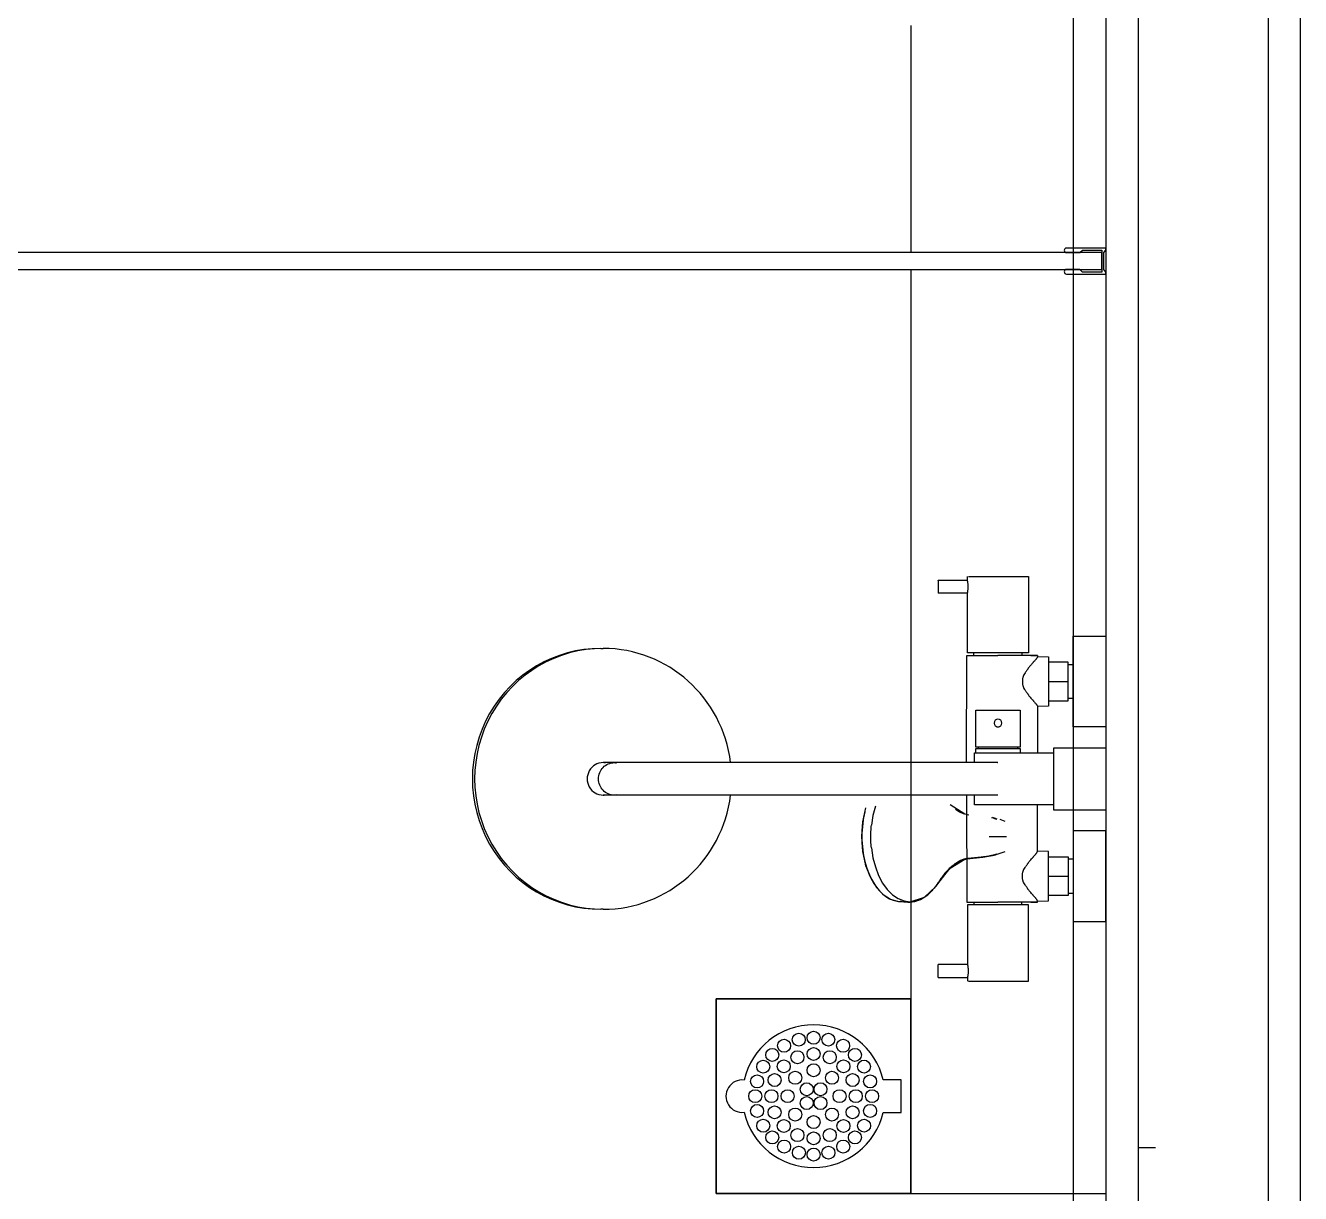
# Model space of a CAD drawing. Header units: millimetres. Extents: x -145636 to 131102, y -135903 to -7470.
# Drawn here: x 26813 to 27795, y -115773 to -114873 of the extents above; entities that cross this region are included whole.
import ezdxf

# ---------------------------------------------------------------- set-up
doc = ezdxf.new("R2010")
doc.units = ezdxf.units.MM
doc.layers.add('M_ARCHI', color=8, linetype='Continuous')

# ---------------------------------------------------------------- blocks, each defined once
blk = doc.blocks.new('RF Archi 21.10.2024')
at = {"layer": 'M_ARCHI', "color": 8}
for p, q in [((-138786.01, -25375.17), (-138786.01, -138100.96)), ((-138636.01, -126778.47), (-138636.01, -134028.47)), ((-138636.01, -126778.47), (-138636.01, -134028.47)), ((-138611.01, -134028.47), (-138611.01, -126778.47)), ((-138761.01, -129953.47), (-138761.01, -133253.47)), ((-138736.01, -129953.47), (-138736.01, -133278.47)), ((-138761.01, -131449.97), (-138791.26, -131449.97)), ((-138761.01, -131451.47), (-138761.01, -131449.97)), ((-138764.01, -131453.47), (-140545.01, -131453.47)), ((-138791.26, -131453.47), (-138781.01, -131453.47)), ((-138781.01, -131453.47), (-138779.01, -131451.47)), ((-138779.01, -131451.47), (-138764.01, -131451.47)), ((-138764.01, -131451.47), (-138764.01, -131468.47)), ((-138764.01, -131466.47), (-138764.01, -131453.47)), ((-138762.51, -131453.47), (-138761.01, -131451.47)), ((-138762.51, -131466.47), (-138762.51, -131453.47)), ((-140545.01, -131466.47), (-138764.01, -131466.47)), ((-138781.01, -131466.47), (-138791.26, -131466.47)), ((-138791.26, -131469.97), (-138761.01, -131469.97)), ((-138779.01, -131468.47), (-138781.01, -131466.47)), ((-138764.01, -131468.47), (-138779.01, -131468.47)), ((-138761.01, -131468.47), (-138762.51, -131466.47)), ((-138761.01, -131469.97), (-138761.01, -131468.47)), ((-138867.51, -131705.97), (-138867.51, -131702.97)), ((-138866.7, -131702.97), (-138844.01, -131702.97)), ((-138844.01, -131702.97), (-138820.51, -131702.97)), ((-138820.51, -131702.97), (-138820.51, -131761.97)), ((-138890.01, -131705.97), (-138890.01, -131715.97)), ((-138890.01, -131706.14), (-138890.01, -131705.97)), ((-138890.01, -131705.97), (-138890.01, -131706.14)), ((-138890.01, -131706.14), (-138890.01, -131705.97)), ((-138890.01, -131705.97), (-138867.51, -131705.97)), ((-138890.01, -131715.97), (-138890.01, -131715.8)), ((-138890.01, -131715.8), (-138890.01, -131715.97)), ((-138890.01, -131715.97), (-138890.01, -131715.8)), ((-138867.51, -131715.97), (-138890.01, -131715.97)), ((-138867.51, -131761.97), (-138867.51, -131715.97)), ((-138786.01, -131818.97), (-138786.01, -131748.97)), ((-138786.01, -131748.97), (-138761.01, -131748.97)), ((-138761.01, -131748.97), (-138761.01, -131818.97)), ((-139149.86, -131758.47), (-139148.13, -131758.47)), ((-138868.3, -131846.47), (-138868.01, -131763.97)), ((-138868.01, -131763.97), (-138844.01, -131763.97)), ((-138844.01, -131761.97), (-138867.51, -131761.97)), ((-138862.51, -131763.97), (-138862.51, -131761.97)), ((-138820.51, -131761.97), (-138844.01, -131761.97)), ((-138825.51, -131761.97), (-138825.51, -131763.97)), ((-138813.51, -131763.97), (-138813.51, -131764.75)), ((-138813.51, -131764.75), (-138805.01, -131764.97)), ((-138805.01, -131764.97), (-138805.01, -131802.97)), ((-138790.01, -131768.97), (-138805.01, -131768.97)), ((-138790.01, -131783.97), (-138790.01, -131768.97)), ((-138790.01, -131770.97), (-138786.01, -131770.97)), ((-138805.01, -131783.97), (-138790.01, -131783.97)), ((-138790.01, -131798.97), (-138790.01, -131783.97)), ((-138805.01, -131802.97), (-138813.51, -131803.19)), ((-138813.51, -131803.19), (-138813.51, -131839.11)), ((-138805.01, -131798.97), (-138790.01, -131798.97)), ((-138786.01, -131796.97), (-138790.01, -131796.97)), ((-138861.01, -131834.47), (-138861.01, -131805.97)), ((-138861.01, -131805.97), (-138844.01, -131805.97)), ((-138844.01, -131805.97), (-138827.01, -131805.97)), ((-138827.01, -131805.97), (-138827.01, -131834.47)), ((-138761.01, -131818.97), (-138786.01, -131818.97)), ((-138862.01, -131846.37), (-138862.01, -131838.97)), ((-138862.01, -131838.97), (-138801.01, -131838.97)), ((-138844.01, -131834.47), (-138861.01, -131834.47)), ((-138861.01, -131838.97), (-138861.01, -131835.47)), ((-138861.01, -131835.47), (-138844.01, -131835.47)), ((-138859.01, -131835.47), (-138859.01, -131834.47)), ((-138827.01, -131834.47), (-138844.01, -131834.47)), ((-138844.01, -131835.47), (-138827.01, -131835.47)), ((-138829.01, -131834.47), (-138829.01, -131835.47)), ((-138827.01, -131835.47), (-138827.01, -131838.97)), ((-138801.01, -131882.97), (-138801.01, -131834.97)), ((-138801.01, -131834.97), (-138761.01, -131834.97)), ((-138761.01, -131834.97), (-138761.01, -131882.97)), ((-139139.44, -131846.47), (-139148.13, -131846.47)), ((-139138.91, -131846.47), (-139139.44, -131846.47)), ((-139138.3, -131846.47), (-139138.91, -131846.47)), ((-139137.61, -131846.47), (-139138.3, -131846.47)), ((-139136.85, -131846.47), (-139137.61, -131846.47)), ((-139136.01, -131846.47), (-139136.85, -131846.47)), ((-139135.09, -131846.47), (-139136.01, -131846.47)), ((-139134.11, -131846.47), (-139135.09, -131846.47)), ((-139133.05, -131846.47), (-139134.11, -131846.47)), ((-139131.93, -131846.47), (-139133.05, -131846.47)), ((-139130.74, -131846.47), (-139131.93, -131846.47)), ((-139129.48, -131846.47), (-139130.74, -131846.47)), ((-139128.16, -131846.47), (-139129.48, -131846.47)), ((-139126.78, -131846.47), (-139128.16, -131846.47)), ((-139125.34, -131846.47), (-139126.78, -131846.47)), ((-139123.84, -131846.47), (-139125.34, -131846.47)), ((-139122.29, -131846.47), (-139123.84, -131846.47)), ((-139120.69, -131846.47), (-139122.29, -131846.47)), ((-139119.04, -131846.47), (-139120.69, -131846.47)), ((-139117.34, -131846.47), (-139119.04, -131846.47)), ((-139115.6, -131846.47), (-139117.34, -131846.47)), ((-139113.82, -131846.47), (-139115.6, -131846.47)), ((-139112, -131846.47), (-139113.82, -131846.47)), ((-139110.14, -131846.47), (-139112, -131846.47)), ((-139108.26, -131846.47), (-139110.14, -131846.47)), ((-139106.34, -131846.47), (-139108.26, -131846.47)), ((-139104.4, -131846.47), (-139106.34, -131846.47)), ((-139102.43, -131846.47), (-139104.4, -131846.47)), ((-139100.44, -131846.47), (-139102.43, -131846.47)), ((-139098.44, -131846.47), (-139100.44, -131846.47)), ((-139096.43, -131846.47), (-139098.44, -131846.47)), ((-139094.4, -131846.47), (-139096.43, -131846.47)), ((-139092.37, -131846.47), (-139094.4, -131846.47)), ((-139090.33, -131846.47), (-139092.37, -131846.47)), ((-139090.01, -131846.47), (-139090.33, -131846.47)), ((-138894.01, -131846.47), (-139090.01, -131846.47)), ((-138892.01, -131846.47), (-138894.01, -131846.47)), ((-138890.01, -131846.47), (-138892.01, -131846.47)), ((-138888.02, -131846.47), (-138890.01, -131846.47)), ((-138886.04, -131846.47), (-138888.02, -131846.47)), ((-138884.07, -131846.47), (-138886.04, -131846.47)), ((-138882.12, -131846.47), (-138884.07, -131846.47)), ((-138880.19, -131846.47), (-138882.12, -131846.47)), ((-138878.28, -131846.47), (-138880.19, -131846.47)), ((-138876.39, -131846.47), (-138878.28, -131846.47)), ((-138874.53, -131846.47), (-138876.39, -131846.47)), ((-138872.71, -131846.47), (-138874.53, -131846.47)), ((-138870.92, -131846.47), (-138872.71, -131846.47)), ((-138869.16, -131846.47), (-138870.92, -131846.47)), ((-138867.45, -131846.47), (-138869.16, -131846.47)), ((-138865.77, -131846.47), (-138867.45, -131846.47)), ((-138864.15, -131846.47), (-138865.77, -131846.47)), ((-138862.57, -131846.47), (-138864.15, -131846.47)), ((-138861.04, -131846.47), (-138862.57, -131846.47)), ((-138859.56, -131846.47), (-138861.04, -131846.47)), ((-138858.14, -131846.47), (-138859.56, -131846.47)), ((-138856.77, -131846.47), (-138858.14, -131846.47)), ((-138855.47, -131846.47), (-138856.77, -131846.47)), ((-138854.23, -131846.47), (-138855.47, -131846.47)), ((-138853.05, -131846.47), (-138854.23, -131846.47)), ((-138851.93, -131846.47), (-138853.05, -131846.47)), ((-138850.89, -131846.47), (-138851.93, -131846.47)), ((-138849.91, -131846.47), (-138850.89, -131846.47)), ((-138849, -131846.47), (-138849.91, -131846.47)), ((-138848.17, -131846.47), (-138849, -131846.47)), ((-138847.4, -131846.47), (-138848.17, -131846.47)), ((-138846.72, -131846.47), (-138847.4, -131846.47)), ((-138846.1, -131846.47), (-138846.72, -131846.47)), ((-138845.57, -131846.47), (-138846.1, -131846.47)), ((-138845.11, -131846.47), (-138845.57, -131846.47)), ((-138844.73, -131846.47), (-138845.11, -131846.47)), ((-138844.43, -131846.47), (-138844.73, -131846.47)), ((-138844.43, -131846.47), (-138844.21, -131846.47)), ((-138844.21, -131846.47), (-138844.43, -131846.47)), ((-138844.21, -131846.47), (-138844.07, -131846.47)), ((-138844.07, -131846.47), (-138844.21, -131846.47)), ((-138844.07, -131846.47), (-138844.01, -131846.47)), ((-138844.01, -131846.47), (-138844.07, -131846.47)), ((-139139.44, -131871.47), (-139148.13, -131871.47)), ((-139139.36, -131871.47), (-139139.44, -131871.47)), ((-139138.82, -131871.47), (-139139.36, -131871.47)), ((-139138.2, -131871.47), (-139138.82, -131871.47)), ((-139137.5, -131871.47), (-139138.2, -131871.47)), ((-139136.72, -131871.47), (-139137.5, -131871.47)), ((-139135.87, -131871.47), (-139136.72, -131871.47)), ((-139134.94, -131871.47), (-139135.87, -131871.47)), ((-139133.95, -131871.47), (-139134.94, -131871.47)), ((-139132.88, -131871.47), (-139133.95, -131871.47)), ((-139131.75, -131871.47), (-139132.88, -131871.47)), ((-139130.54, -131871.47), (-139131.75, -131871.47)), ((-139129.28, -131871.47), (-139130.54, -131871.47)), ((-139127.95, -131871.47), (-139129.28, -131871.47)), ((-139126.56, -131871.47), (-139127.95, -131871.47)), ((-139125.11, -131871.47), (-139126.56, -131871.47)), ((-139123.6, -131871.47), (-139125.11, -131871.47)), ((-139122.04, -131871.47), (-139123.6, -131871.47)), ((-139120.43, -131871.47), (-139122.04, -131871.47)), ((-139118.78, -131871.47), (-139120.43, -131871.47)), ((-139117.07, -131871.47), (-139118.78, -131871.47)), ((-139115.32, -131871.47), (-139117.07, -131871.47)), ((-139113.53, -131871.47), (-139115.32, -131871.47)), ((-139111.71, -131871.47), (-139113.53, -131871.47)), ((-139109.85, -131871.47), (-139111.71, -131871.47)), ((-139107.95, -131871.47), (-139109.85, -131871.47)), ((-139106.03, -131871.47), (-139107.95, -131871.47)), ((-139104.09, -131871.47), (-139106.03, -131871.47)), ((-139102.12, -131871.47), (-139104.09, -131871.47)), ((-139100.13, -131871.47), (-139102.12, -131871.47)), ((-139098.12, -131871.47), (-139100.13, -131871.47)), ((-139096.1, -131871.47), (-139098.12, -131871.47)), ((-139094.08, -131871.47), (-139096.1, -131871.47)), ((-139092.04, -131871.47), (-139094.08, -131871.47)), ((-139090.01, -131871.47), (-139092.04, -131871.47)), ((-138894.01, -131871.47), (-139090.01, -131871.47)), ((-138893.47, -131871.47), (-138894.01, -131871.47)), ((-138891.47, -131871.47), (-138893.47, -131871.47)), ((-138889.47, -131871.47), (-138891.47, -131871.47)), ((-138887.48, -131871.47), (-138889.47, -131871.47)), ((-138885.51, -131871.47), (-138887.48, -131871.47)), ((-138883.54, -131871.47), (-138885.51, -131871.47)), ((-138881.6, -131871.47), (-138883.54, -131871.47)), ((-138879.67, -131871.47), (-138881.6, -131871.47)), ((-138877.77, -131871.47), (-138879.67, -131871.47)), ((-138875.89, -131871.47), (-138877.77, -131871.47)), ((-138874.04, -131871.47), (-138875.89, -131871.47)), ((-138872.22, -131871.47), (-138874.04, -131871.47)), ((-138870.44, -131871.47), (-138872.22, -131871.47)), ((-138868.69, -131871.47), (-138870.44, -131871.47)), ((-138866.99, -131871.47), (-138868.69, -131871.47)), ((-138868.3, -131871.47), (-138868.01, -131953.97)), ((-138865.33, -131871.47), (-138866.99, -131871.47)), ((-138863.71, -131871.47), (-138865.33, -131871.47)), ((-138862.15, -131871.47), (-138863.71, -131871.47)), ((-138860.63, -131871.47), (-138862.15, -131871.47)), ((-138862.01, -131878.97), (-138862.01, -131871.57)), ((-138859.17, -131871.47), (-138860.63, -131871.47)), ((-138857.76, -131871.47), (-138859.17, -131871.47)), ((-138856.42, -131871.47), (-138857.76, -131871.47)), ((-138855.13, -131871.47), (-138856.42, -131871.47)), ((-138853.9, -131871.47), (-138855.13, -131871.47)), ((-138852.74, -131871.47), (-138853.9, -131871.47)), ((-138851.64, -131871.47), (-138852.74, -131871.47)), ((-138850.61, -131871.47), (-138851.64, -131871.47)), ((-138849.66, -131871.47), (-138850.61, -131871.47)), ((-138848.77, -131871.47), (-138849.66, -131871.47)), ((-138847.95, -131871.47), (-138848.77, -131871.47)), ((-138847.21, -131871.47), (-138847.95, -131871.47)), ((-138846.54, -131871.47), (-138847.21, -131871.47)), ((-138845.95, -131871.47), (-138846.54, -131871.47)), ((-138845.44, -131871.47), (-138845.95, -131871.47)), ((-138845, -131871.47), (-138845.44, -131871.47)), ((-138844.64, -131871.47), (-138845, -131871.47)), ((-138844.36, -131871.47), (-138844.64, -131871.47)), ((-138844.17, -131871.47), (-138844.36, -131871.47)), ((-138844.05, -131871.47), (-138844.17, -131871.47)), ((-138844.01, -131871.47), (-138844.05, -131871.47)), ((-138945.92, -131881.23), (-138948.28, -131891.97)), ((-138938.47, -131880.11), (-138940.32, -131887.25)), ((-138869.6, -131886.09), (-138880.84, -131879.04)), ((-138876.81, -131882.29), (-138873.61, -131884.33)), ((-138801.01, -131878.97), (-138862.01, -131878.97)), ((-138813.51, -131914.75), (-138813.51, -131878.83)), ((-138948.28, -131891.97), (-138949.09, -131903.47)), ((-138947.59, -131888.12), (-138949.06, -131903.47)), ((-138946.92, -131885.06), (-138947.59, -131888.12)), ((-138940.32, -131887.25), (-138941.49, -131894.77)), ((-138873.61, -131884.33), (-138870.8, -131885.65)), ((-138870.8, -131885.65), (-138866.41, -131886.6)), ((-138846, -131889.41), (-138848.22, -131888.86)), ((-138844.57, -131889.94), (-138846, -131889.41)), ((-138838.43, -131891.91), (-138842.36, -131890.4)), ((-138761.01, -131882.97), (-138801.01, -131882.97)), ((-138786.01, -131898.97), (-138786.01, -131968.97)), ((-138761.01, -131898.97), (-138786.01, -131898.97)), ((-138761.01, -131968.97), (-138761.01, -131898.97)), ((-138949.09, -131903.47), (-138948.28, -131914.97)), ((-138949.06, -131903.47), (-138947.59, -131918.83)), ((-138850.9, -131903.47), (-138850.76, -131903.47)), ((-138850.76, -131903.47), (-138842.19, -131903.47)), ((-138842.19, -131903.47), (-138837.43, -131903.47)), ((-138948.28, -131914.97), (-138945.92, -131925.72)), ((-138947.59, -131918.83), (-138946.92, -131921.88)), ((-138941.49, -131912.17), (-138940.32, -131919.7)), ((-138940.32, -131919.7), (-138938.47, -131926.83)), ((-138880.84, -131927.9), (-138869.6, -131920.86)), ((-138875.4, -131923.69), (-138871.58, -131921.6)), ((-138871.58, -131921.6), (-138867.75, -131920.5)), ((-138869.6, -131920.86), (-138861.33, -131919.83)), ((-138867.75, -131920.5), (-138858.16, -131919.59)), ((-138861.33, -131919.83), (-138855.55, -131919.22)), ((-138858.16, -131919.59), (-138846.84, -131917.76)), ((-138855.55, -131919.22), (-138851.33, -131918.64)), ((-138851.33, -131918.64), (-138848.22, -131918.08)), ((-138848.22, -131918.08), (-138846, -131917.53)), ((-138846.84, -131917.76), (-138838.43, -131915.03)), ((-138846, -131917.53), (-138844.57, -131917)), ((-138805.01, -131914.97), (-138813.51, -131914.75)), ((-138805.01, -131952.97), (-138805.01, -131914.97)), ((-138805.01, -131918.97), (-138790.01, -131918.97)), ((-138790.01, -131918.97), (-138790.01, -131933.97)), ((-138786.01, -131920.97), (-138790.01, -131920.97)), ((-138946.19, -131924.65), (-138943.34, -131932.61)), ((-138945.92, -131925.72), (-138942.25, -131935.08)), ((-138938.47, -131926.83), (-138935.97, -131933.4)), ((-138890.79, -131940.48), (-138880.84, -131927.9)), ((-138884.63, -131932.47), (-138882.78, -131930.21)), ((-138882.78, -131930.21), (-138881.34, -131928.61)), ((-138881.34, -131928.61), (-138877.63, -131925.26)), ((-138877.63, -131925.26), (-138876.81, -131924.65)), ((-138876.81, -131924.65), (-138875.4, -131923.69)), ((-138943.34, -131932.61), (-138941.23, -131936.91)), ((-138942.25, -131935.08), (-138937.61, -131942.63)), ((-138938.88, -131940.73), (-138936.74, -131943.56)), ((-138935.97, -131933.4), (-138932.89, -131939.25)), ((-138932.89, -131939.25), (-138929.29, -131944.25)), ((-138891.92, -131941.95), (-138886.03, -131934.27)), ((-138891.92, -131941.95), (-138890.79, -131940.48)), ((-138886.03, -131934.27), (-138884.63, -131932.47)), ((-138805.01, -131933.97), (-138790.01, -131933.97)), ((-138790.01, -131933.97), (-138790.01, -131948.97)), ((-138937.61, -131942.63), (-138932.41, -131948.1)), ((-138936.74, -131943.56), (-138932.86, -131947.52)), ((-138932.41, -131948.1), (-138926.91, -131951.61)), ((-138929.29, -131944.25), (-138925.28, -131948.27)), ((-138925.28, -131948.27), (-138920.94, -131951.21)), ((-138920.94, -131951.21), (-138916.38, -131953.01)), ((-138911.7, -131953.62), (-138900.69, -131950.22)), ((-138903.75, -131952), (-138897.99, -131948.28)), ((-138900.69, -131950.22), (-138891.92, -131941.95)), ((-138897.99, -131948.28), (-138891.92, -131941.95)), ((-138790.01, -131948.97), (-138805.01, -131948.97)), ((-138790.01, -131946.97), (-138786.01, -131946.97)), ((-139148.13, -131959.47), (-139149.86, -131959.47)), ((-138926.91, -131951.61), (-138920.62, -131953.37)), ((-138920.62, -131953.37), (-138920.33, -131953.4)), ((-138920.33, -131953.4), (-138912.84, -131953.91)), ((-138918.73, -131953.47), (-138917.42, -131953.59)), ((-138917.42, -131953.59), (-138916.12, -131953.7)), ((-138916.38, -131953.01), (-138911.7, -131953.62)), ((-138916.12, -131953.7), (-138914.81, -131953.79)), ((-138914.81, -131953.79), (-138913.51, -131953.86)), ((-138913.51, -131953.86), (-138912.19, -131953.92)), ((-138912.19, -131953.92), (-138907.95, -131953.44)), ((-138907.95, -131953.44), (-138903.75, -131952)), ((-138868.01, -131953.97), (-138844.01, -131953.97)), ((-138844.01, -131955.97), (-138867.51, -131955.97)), ((-138867.51, -131955.97), (-138867.51, -132001.97)), ((-138862.51, -131953.97), (-138862.51, -131955.97)), ((-138820.51, -131955.97), (-138844.01, -131955.97)), ((-138825.51, -131955.97), (-138825.51, -131953.97)), ((-138820.51, -132014.97), (-138820.51, -131955.97)), ((-138813.51, -131953.19), (-138805.01, -131952.97)), ((-138813.51, -131953.97), (-138813.51, -131953.19)), ((-138786.01, -131968.97), (-138761.01, -131968.97)), ((-138890.01, -132011.97), (-138890.01, -132001.97)), ((-138890.01, -132001.97), (-138890.01, -132002.14)), ((-138890.01, -132002.14), (-138890.01, -132001.97)), ((-138867.51, -132001.97), (-138890.01, -132001.97)), ((-138890.01, -132001.97), (-138890.01, -132002.14)), ((-138890.01, -132011.8), (-138890.01, -132011.97)), ((-138890.01, -132011.97), (-138890.01, -132011.8)), ((-138890.01, -132011.8), (-138890.01, -132011.97)), ((-138890.01, -132011.97), (-138867.51, -132011.97)), ((-138867.51, -132011.97), (-138867.51, -132014.97)), ((-138866.7, -132014.97), (-138844.01, -132014.97)), ((-138844.01, -132014.97), (-138820.51, -132014.97)), ((-139061.01, -132028.47), (-138911.01, -132028.47)), ((-139061.01, -132178.47), (-139061.01, -132028.47)), ((-138911.01, -132028.47), (-139061.01, -132028.47)), ((-139061.01, -132028.47), (-139061.01, -132178.47)), ((-138911.01, -132028.47), (-138911.01, -132178.47)), ((-138911.01, -132178.47), (-138911.01, -132028.47)), ((-138918.51, -132090.97), (-138932.44, -132090.97)), ((-138918.51, -132115.97), (-138918.51, -132090.97)), ((-138932.44, -132115.97), (-138918.51, -132115.97)), ((-138911.01, -132178.47), (-139061.01, -132178.47)), ((-139061.01, -132178.47), (-138911.01, -132178.47))]:
    blk.add_line(p, q, dxfattribs=at)
at = {"layer": 'M_ARCHI', "color": 8, "linetype": 'Continuous'}
for p, q in [((-138911.01, -131278.47), (-138911.01, -131453.47)), ((-138911.01, -131466.55), (-138911.01, -132028.47)), ((-138736.01, -132143.1), (-138722.81, -132143.1)), ((-138911.01, -132178.47), (-138761.01, -132178.47))]:
    blk.add_line(p, q, dxfattribs=at)
at = {"layer": 'M_ARCHI', "color": 8}
for centre in [(-138997.4, -132059.94), (-138986.01, -132058.47), (-138974.67, -132059.92), (-139017.83, -132071.65), (-139008.79, -132064.66), (-138998.44, -132073.45), (-138986.01, -132070.97), (-138973.57, -132073.45), (-138963.28, -132064.63), (-138954.19, -132071.65), (-139024.84, -132080.74), (-139008.99, -132080.49), (-138986.01, -132083.47), (-138963.02, -132080.49), (-138947.2, -132080.69), (-139029.55, -132092.14), (-139016.03, -132091.03), (-139000.15, -132089.33), (-138971.86, -132089.33), (-138955.98, -132091.03), (-138942.47, -132092.08), (-139031.01, -132103.47), (-139018.51, -132103.47), (-139006.01, -132103.47), (-138991.31, -132098.17), (-138980.7, -132098.17), (-138966.01, -132103.47), (-138953.51, -132103.47), (-138941.01, -132103.47), (-138991.31, -132108.77), (-138980.7, -132108.77), (-139029.54, -132114.86), (-139016.03, -132115.91), (-139000.15, -132117.61), (-138971.86, -132117.61), (-138955.98, -132115.91), (-138942.46, -132114.8), (-139024.81, -132126.25), (-139008.99, -132126.45), (-138986.01, -132123.47), (-138963.02, -132126.45), (-138947.17, -132126.2), (-139017.83, -132135.29), (-139008.73, -132142.31), (-138998.44, -132133.5), (-138986.01, -132135.97), (-138973.57, -132133.5), (-138963.22, -132142.28), (-138954.19, -132135.29), (-138997.34, -132147.02), (-138986.01, -132148.47), (-138974.61, -132147.01)]:
    blk.add_circle(centre, 5, dxfattribs=at)
for centre, radius, start, end in [((-138791.26, -131451.72), 1.75, 90, 180), ((-138791.26, -131451.72), 1.75, 180, 270), ((-138791.26, -131468.22), 1.75, 90, 180), ((-138791.26, -131468.22), 1.75, 180, 270), ((-138844.01, -131815.97), 3, 90, 270), ((-138844.01, -131815.97), 3, 270, 90), ((-138986.01, -132103.47), 55, 13.13656, 166.95004), ((-139041.01, -132103.47), 12.5, 83.47502, 276.52498), ((-138986.01, -132103.47), 55, 193.04996, 346.86344)]:
    blk.add_arc(centre, radius, start, end, dxfattribs=at)
for centre, major_axis, ratio, start_param, end_param in [((-139149.86, -131858.97), (0, 100.5), 0.984808, 0, 3.141593), ((-139148.13, -131858.97), (0, 100.5), 0.984808, 0, 3.141593), ((-139148.13, -131858.97), (0, 100.5), 0.984808, 4.838199, 6.283185), ((-139148.13, -131858.97), (0, 12.5), 0.984808, 0, 3.141593), ((-139148.13, -131858.97), (0, 12.5), 0.984808, 6.132198, 6.283185), ((-139148.13, -131858.97), (0, 12.5), 0.984808, 3.141593, 3.29258), ((-139148.13, -131858.97), (0, 100.5), 0.984808, 3.141593, 4.586579), ((-138918.73, -131903.47), (0, 49.99), 0.603332, 1.178097, 1.570796), ((-138918.73, -131903.47), (0, 49.99), 0.603332, 1.570796, 3.141593)]:
    blk.add_ellipse(centre, major_axis=major_axis, ratio=ratio, start_param=start_param, end_param=end_param, dxfattribs=at)
for points, knots in [([(-138867.51, -131715.97), (-138867.51, -131715.97), (-138867.49, -131715.91), (-138867.45, -131715.69), (-138867.37, -131715.32), (-138867.29, -131714.82), (-138867.19, -131714.2), (-138867.1, -131713.49), (-138867.03, -131712.69), (-138866.97, -131711.78), (-138866.96, -131710.93), (-138866.98, -131710.2), (-138867.01, -131709.5), (-138867.08, -131708.63), (-138867.19, -131707.73), (-138867.31, -131706.98), (-138867.45, -131706.21), (-138867.51, -131705.98), (-138867.51, -131705.97)], [0, 0, 0, 0, 0.055556, 0.111111, 0.166667, 0.222222, 0.277778, 0.333333, 0.388889, 0.444444, 0.513889, 0.548611, 0.583333, 0.652778, 0.722222, 0.791667, 0.861111, 1, 1, 1, 1]), ([(-138813.51, -131763.97), (-138813.51, -131763.97), (-138815.86, -131763.97), (-138819.71, -131763.97), (-138826.6, -131763.97), (-138837.92, -131763.97), (-138844.01, -131763.97)], [0, 0, 0, 0, 0.01974667, 0.04180364, 0.07040511, 0.09897424, 0.09897424, 0.09897424, 0.09897424]), ([(-138813.51, -131764.75), (-138813.47, -131764.75), (-138813.54, -131764.96), (-138813.85, -131765.49), (-138814.1, -131765.86), (-138814.31, -131766.18), (-138814.57, -131766.52), (-138814.97, -131767.02), (-138815.57, -131767.7), (-138816.24, -131768.47), (-138816.73, -131769.05), (-138817.02, -131769.39), (-138817.23, -131769.65), (-138817.45, -131769.92), (-138817.75, -131770.27), (-138818.3, -131770.92), (-138818.96, -131771.67), (-138819.64, -131772.47), (-138820.15, -131773.09), (-138820.57, -131773.62), (-138820.85, -131774), (-138821.01, -131774.23), (-138821.13, -131774.39), (-138821.25, -131774.57), (-138821.41, -131774.79), (-138821.7, -131775.19), (-138822.13, -131775.77), (-138822.66, -131776.49), (-138823.36, -131777.46), (-138823.99, -131778.47), (-138824.42, -131779.4), (-138824.62, -131779.95), (-138824.74, -131780.36), (-138824.85, -131780.79), (-138824.97, -131781.37), (-138825.13, -131782.42), (-138825.22, -131783.99), (-138825.13, -131785.55), (-138824.96, -131786.6), (-138824.84, -131787.18), (-138824.73, -131787.61), (-138824.61, -131788.02), (-138824.4, -131788.57), (-138823.97, -131789.5), (-138823.34, -131790.51), (-138822.64, -131791.49), (-138822.11, -131792.2), (-138821.68, -131792.78), (-138821.39, -131793.18), (-138821.22, -131793.41), (-138821.11, -131793.58), (-138820.99, -131793.75), (-138820.83, -131793.97), (-138820.54, -131794.35), (-138820.13, -131794.88), (-138819.62, -131795.5), (-138818.94, -131796.29), (-138818.27, -131797.05), (-138817.72, -131797.69), (-138817.42, -131798.05), (-138817.21, -131798.32), (-138816.99, -131798.59), (-138816.71, -131798.93), (-138816.22, -131799.51), (-138815.54, -131800.28), (-138814.95, -131800.97), (-138814.54, -131801.46), (-138814.29, -131801.8), (-138814.08, -131802.11), (-138813.83, -131802.48), (-138813.53, -131802.99), (-138813.46, -131803.19), (-138813.51, -131803.19)], [-1, -1, -1, -1, -0.944444, -0.916667, -0.902778, -0.888889, -0.875, -0.861111, -0.833333, -0.805556, -0.791667, -0.784722, -0.777778, -0.770833, -0.763889, -0.75, -0.722222, -0.708333, -0.694444, -0.680556, -0.673611, -0.670139, -0.666667, -0.663194, -0.659722, -0.652778, -0.638889, -0.625, -0.611111, -0.583333, -0.569444, -0.5625, -0.555556, -0.548611, -0.541667, -0.527778, -0.5, -0.472222, -0.458333, -0.451389, -0.444444, -0.4375, -0.430556, -0.416667, -0.388889, -0.375, -0.361111, -0.347222, -0.340278, -0.336806, -0.333333, -0.329861, -0.326389, -0.319444, -0.305556, -0.291667, -0.277778, -0.25, -0.236111, -0.229167, -0.222222, -0.215278, -0.208333, -0.194444, -0.166667, -0.138889, -0.125, -0.111111, -0.097222, -0.083333, -0.055556, 0, 0, 0, 0]), ([(-138818.74, -131763.97), (-138817.63, -131763.97), (-138815.6, -131763.97), (-138813.51, -131763.97), (-138813.51, -131763.97)], [0.0618589, 0.0618589, 0.0618589, 0.0618589, 0.07922757, 0.09897424, 0.09897424, 0.09897424, 0.09897424]), ([(-138846.96, -131815.45), (-138847, -131815.66), (-138847.02, -131815.99), (-138846.98, -131816.34), (-138846.96, -131816.47), (-138846.96, -131816.49)], [0.4444444, 0.4444444, 0.4444444, 0.4444444, 0.5138889, 0.5486111, 0.5555556, 0.5555556, 0.5555556, 0.5555556]), ([(-138941.96, -131903.47), (-138941.96, -131901.72), (-138941.87, -131898.79), (-138941.62, -131895.91), (-138941.49, -131894.77)], [-1, -1, -1, -1, -0.4, 0, 0, 0, 0]), ([(-138941.49, -131912.18), (-138941.68, -131910.46), (-138941.9, -131907.56), (-138941.96, -131904.64), (-138941.96, -131903.47)], [-1, -1, -1, -1, -0.4, 0, 0, 0, 0]), ([(-138845.27, -131917.01), (-138845.61, -131917.18), (-138846.57, -131917.54), (-138848.77, -131918.1), (-138851.84, -131918.68), (-138855.29, -131919.18), (-138858.79, -131919.6), (-138861.39, -131919.86), (-138863.75, -131920.09), (-138865.73, -131920.25), (-138867.88, -131920.4), (-138869.85, -131920.79), (-138871.55, -131921.39), (-138872.87, -131921.98), (-138874.24, -131922.71), (-138876.15, -131923.85), (-138878.61, -131925.6), (-138881.55, -131928.08), (-138884.32, -131930.93), (-138886.8, -131934.09), (-138889.07, -131937.49), (-138891.35, -131940.87), (-138893.74, -131943.85), (-138896.96, -131947.34), (-138901.15, -131950.79), (-138906.59, -131953.34), (-138910.32, -131953.92), (-138912.2, -131953.92)], [0, 0, 0, 0, 0.1, 0.2, 0.3, 0.4, 0.45, 0.5, 0.525, 0.55, 0.575, 0.6, 0.6125, 0.625, 0.6375, 0.65, 0.675, 0.7, 0.725, 0.75, 0.775, 0.8, 0.825, 0.85, 0.9, 0.95, 1, 1, 1, 1]), ([(-138813.51, -131953.19), (-138813.47, -131953.19), (-138813.54, -131952.98), (-138813.85, -131952.46), (-138814.1, -131952.08), (-138814.31, -131951.77), (-138814.57, -131951.42), (-138814.97, -131950.92), (-138815.57, -131950.24), (-138816.24, -131949.47), (-138816.73, -131948.9), (-138817.02, -131948.56), (-138817.23, -131948.29), (-138817.45, -131948.03), (-138817.75, -131947.67), (-138818.3, -131947.03), (-138818.96, -131946.27), (-138819.64, -131945.47), (-138820.15, -131944.86), (-138820.57, -131944.32), (-138820.85, -131943.94), (-138821.01, -131943.72), (-138821.13, -131943.55), (-138821.25, -131943.38), (-138821.41, -131943.15), (-138821.7, -131942.75), (-138822.13, -131942.17), (-138822.66, -131941.46), (-138823.36, -131940.48), (-138823.99, -131939.47), (-138824.42, -131938.54), (-138824.62, -131937.99), (-138824.74, -131937.58), (-138824.85, -131937.15), (-138824.97, -131936.57), (-138825.13, -131935.52), (-138825.22, -131933.96), (-138825.13, -131932.39), (-138824.96, -131931.34), (-138824.84, -131930.76), (-138824.73, -131930.33), (-138824.61, -131929.92), (-138824.4, -131929.37), (-138823.97, -131928.44), (-138823.34, -131927.43), (-138822.64, -131926.46), (-138822.11, -131925.75), (-138821.68, -131925.16), (-138821.39, -131924.76), (-138821.22, -131924.54), (-138821.11, -131924.37), (-138820.99, -131924.2), (-138820.83, -131923.97), (-138820.54, -131923.59), (-138820.13, -131923.06), (-138819.62, -131922.44), (-138818.94, -131921.65), (-138818.27, -131920.89), (-138817.72, -131920.25), (-138817.42, -131919.89), (-138817.21, -131919.62), (-138816.99, -131919.36), (-138816.71, -131919.01), (-138816.22, -131918.43), (-138815.54, -131917.66), (-138814.95, -131916.98), (-138814.54, -131916.48), (-138814.29, -131916.14), (-138814.08, -131915.83), (-138813.83, -131915.46), (-138813.53, -131914.95), (-138813.46, -131914.75), (-138813.51, -131914.75)], [-1, -1, -1, -1, -0.944444, -0.916667, -0.902778, -0.888889, -0.875, -0.861111, -0.833333, -0.805556, -0.791667, -0.784722, -0.777778, -0.770833, -0.763889, -0.75, -0.722222, -0.708333, -0.694444, -0.680556, -0.673611, -0.670139, -0.666667, -0.663194, -0.659722, -0.652778, -0.638889, -0.625, -0.611111, -0.583333, -0.569444, -0.5625, -0.555556, -0.548611, -0.541667, -0.527778, -0.5, -0.472222, -0.458333, -0.451389, -0.444444, -0.4375, -0.430556, -0.416667, -0.388889, -0.375, -0.361111, -0.347222, -0.340278, -0.336806, -0.333333, -0.329861, -0.326389, -0.319444, -0.305556, -0.291667, -0.277778, -0.25, -0.236111, -0.229167, -0.222222, -0.215278, -0.208333, -0.194444, -0.166667, -0.138889, -0.125, -0.111111, -0.097222, -0.083333, -0.055556, 0, 0, 0, 0]), ([(-138919.16, -131953.03), (-138919.15, -131953.1), (-138919.09, -131953.29), (-138918.81, -131953.53), (-138918.71, -131953.47), (-138918.73, -131953.47)], [-1, -1, -1, -1, -0.875, -0.625, 0, 0, 0, 0]), ([(-138912.19, -131953.92), (-138912.12, -131953.92), (-138911.99, -131953.86), (-138911.82, -131953.69), (-138911.75, -131953.61), (-138911.7, -131953.62)], [-0.9879218, -0.9879218, -0.9879218, -0.9879218, -0.75, -0.5, 0, 0, 0, 0]), ([(-138813.51, -131953.97), (-138813.51, -131953.97), (-138815.86, -131953.97), (-138819.71, -131953.97), (-138826.6, -131953.97), (-138837.92, -131953.97), (-138844.01, -131953.97)], [0, 0, 0, 0, 0.01974667, 0.04180364, 0.07040511, 0.09897424, 0.09897424, 0.09897424, 0.09897424]), ([(-138818.74, -131953.97), (-138817.63, -131953.97), (-138815.6, -131953.97), (-138813.51, -131953.97), (-138813.51, -131953.97)], [0.0618589, 0.0618589, 0.0618589, 0.0618589, 0.07922757, 0.09897424, 0.09897424, 0.09897424, 0.09897424]), ([(-138867.51, -132001.97), (-138867.51, -132001.97), (-138867.49, -132002.03), (-138867.45, -132002.25), (-138867.37, -132002.62), (-138867.29, -132003.12), (-138867.19, -132003.74), (-138867.1, -132004.45), (-138867.03, -132005.25), (-138866.97, -132006.17), (-138866.96, -132007.01), (-138866.98, -132007.74), (-138867.01, -132008.44), (-138867.08, -132009.31), (-138867.19, -132010.21), (-138867.31, -132010.97), (-138867.45, -132011.73), (-138867.51, -132011.96), (-138867.51, -132011.97)], [0, 0, 0, 0, 0.055556, 0.111111, 0.166667, 0.222222, 0.277778, 0.333333, 0.388889, 0.444444, 0.513889, 0.548611, 0.583333, 0.652778, 0.722222, 0.791667, 0.861111, 1, 1, 1, 1])]:
    blk.add_open_spline(points, degree=3, knots=knots, dxfattribs=at)
for points in [[(-138813.64, -131763.97), (-138813.55, -131763.97), (-138813.51, -131763.97), (-138813.51, -131763.97)], [(-138813.51, -131763.97), (-138813.51, -131763.97), (-138813.55, -131763.97), (-138813.64, -131763.97)], [(-138845.03, -131818.79), (-138844.71, -131818.91), (-138844.37, -131818.97), (-138844.01, -131818.97)], [(-138844.01, -131818.97), (-138843.82, -131818.97), (-138843.47, -131818.94), (-138843.14, -131818.85), (-138842.98, -131818.79)], [(-139139.44, -131871.47), (-139141.04, -131871.47), (-139144.25, -131870.82), (-139148.32, -131868.04), (-139151.04, -131863.88), (-139152, -131858.97), (-139151.04, -131854.06), (-139148.32, -131849.9), (-139144.25, -131847.12), (-139141.04, -131846.47), (-139139.44, -131846.47)], [(-139139.44, -131846.47), (-139138.88, -131846.47), (-139138.33, -131846.51), (-139137.77, -131846.59)], [(-139137.77, -131871.35), (-139138.33, -131871.43), (-139138.88, -131871.47), (-139139.44, -131871.47)], [(-138848.91, -131888.84), (-138848.03, -131889.03), (-138846.57, -131889.4), (-138845.61, -131889.76), (-138845.27, -131889.94)], [(-138948.94, -131903.47), (-138948.96, -131903.47), (-138948.98, -131903.47), (-138949, -131903.47)], [(-138948.94, -131903.47), (-138948.96, -131903.47), (-138948.98, -131903.47), (-138949, -131903.47)], [(-138948.89, -131903.47), (-138948.91, -131903.47), (-138948.92, -131903.47), (-138948.94, -131903.47)], [(-138948.89, -131903.47), (-138948.91, -131903.47), (-138948.92, -131903.47), (-138948.94, -131903.47)], [(-138813.64, -131953.97), (-138813.55, -131953.97), (-138813.51, -131953.97), (-138813.51, -131953.97)], [(-138813.51, -131953.97), (-138813.51, -131953.97), (-138813.55, -131953.97), (-138813.64, -131953.97)]]:
    blk.add_open_spline(points, degree=3, dxfattribs=at)

msp = doc.modelspace()

# ---------------------------------------------------------------- block references
at = {"layer": 'M_ARCHI', "color": 8, "linetype": 'Continuous'}
msp.add_blockref('RF Archi 21.10.2024', (166405.7, 16405.44), dxfattribs=at)

doc.saveas('drawing.dxf')
